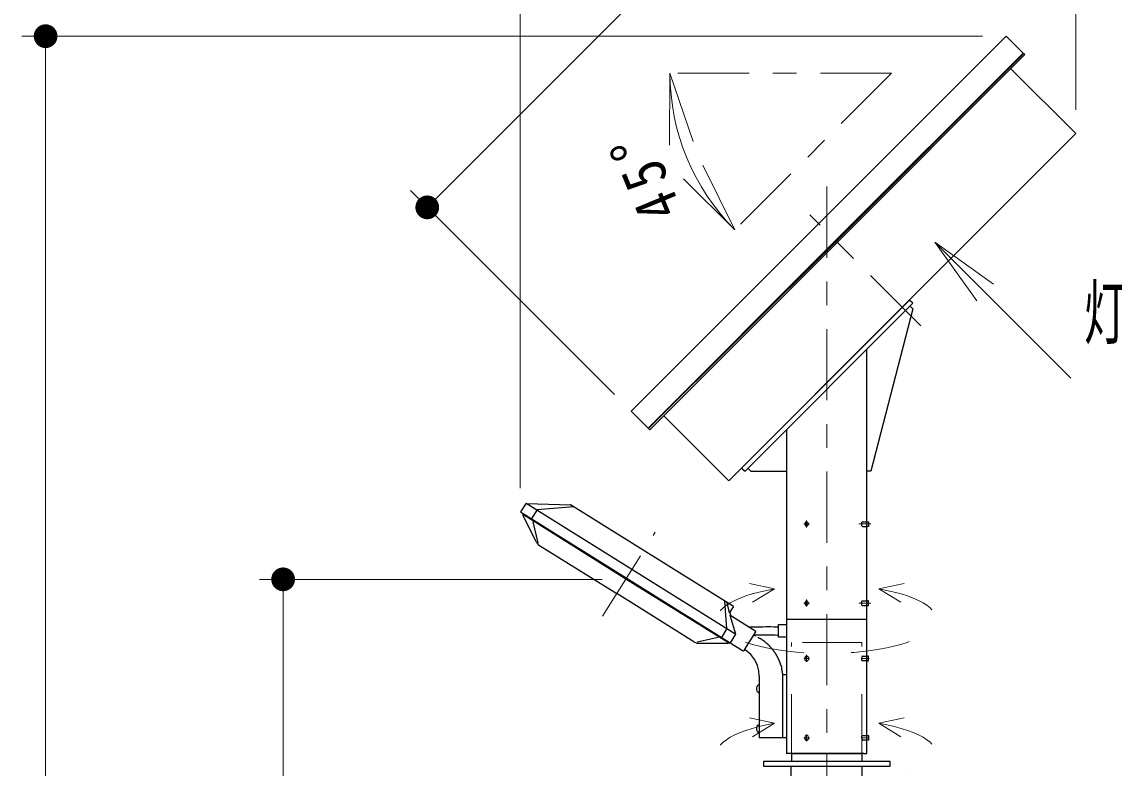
# Model space of a CAD drawing. Units: millimetres on the paper. Extents: x 895 to 1260, y 297 to 554.
# Drawn here: x 1031.48 to 1077.47, y 494.8 to 526.22 of the extents above; entities that cross this region are included whole.
import ezdxf

# ---------------------------------------------------------------- set-up
doc = ezdxf.new("R2010")
doc.units = ezdxf.units.MM
doc.linetypes.add('USER1', pattern=[4.5, 2.5, -2])
doc.linetypes.add('USER2', pattern=[6, 3, -1, 1, -1])
doc.layers.add('1_30', color=131, linetype='Continuous', lineweight=25)
doc.styles.add('ＭＳ ゴシック', font='')
doc.styles.get('ＭＳ ゴシック').set_extended_font_data('MS Gothic')

# ---------------------------------------------------------------- blocks, each defined once
blk = doc.blocks.new('filled_dot')
at = {"color": 0, "linetype": 'Continuous', "lineweight": -2, "const_width": 1.25}
blk.add_lwpolyline([(-0.625, 0, 1), (0.625, 0, 1)], format="xyb", close=True, dxfattribs=at)
blk = doc.blocks.new('open_arrow')
at = {"color": 0, "linetype": 'Continuous', "lineweight": -2}
blk.add_lwpolyline([(7.5, 1.25), (0, 0), (7.5, -1.25)], dxfattribs=at)

msp = doc.modelspace()

# ---------------------------------------------------------------- linework, layer by layer
at = {"layer": '1_30', "color": 7, "lineweight": 13}
for p, q in [((1052.463, 506.585), (1052.463, 536.614)), ((1075.862, 522.517), (1075.862, 536.614)), ((1048.552, 518.408), (1064.344, 534.2)), ((1071.93, 525.614), (1031.483, 525.614)), ((1032.483, 402.748), (1032.483, 525.614)), ((1056.431, 510.529), (1047.845, 519.116)), ((1069.916, 516.94), (1075.645, 511.21)), ((1055.916, 502.747), (1041.483, 502.747)), ((1042.483, 402.748), (1042.483, 502.747))]:
    msp.add_line(p, q, dxfattribs=at)
at = {"layer": '1_30'}
for p, q in [((1065.038, 517.722), (1072.93, 525.614)), ((1073.641, 524.903), (1072.93, 525.614)), ((1073.641, 524.903), (1065.741, 517.011)), ((1073.668, 524.887), (1065.775, 516.985)), ((1073.126, 524.244), (1075.862, 521.516)), ((1075.862, 521.516), (1068.553, 514.199)), ((1065.038, 517.722), (1057.138, 509.822)), ((1065.741, 517.011), (1057.849, 509.111)), ((1057.924, 509.041), (1065.826, 516.943)), ((1068.553, 514.199), (1061.244, 506.89)), ((1061.794, 507.441), (1068.866, 514.512)), ((1069.002, 514.377), (1061.93, 507.305)), ((1068.9, 514.462), (1068.866, 514.512)), ((1068.993, 514.131), (1068.883, 514.25)), ((1069.002, 514.377), (1068.9, 514.462)), ((1067.062, 501.072), (1067.062, 512.429)), ((1057.849, 509.111), (1057.138, 509.822)), ((1061.244, 506.89), (1058.508, 509.634)), ((1063.675, 509.041), (1063.675, 501.072)), ((1061.794, 507.441), (1061.828, 507.39)), ((1061.828, 507.39), (1061.93, 507.305)), ((1062.176, 507.305), (1062.049, 507.424)), ((1062.176, 507.305), (1063.675, 507.305)), ((1052.72, 505.949), (1052.484, 505.585)), ((1052.72, 505.949), (1061.498, 500.462)), ((1052.732, 505.941), (1054.587, 505.882)), ((1054.596, 505.882), (1054.579, 505.882)), ((1061.439, 501.605), (1054.587, 505.882)), ((1052.484, 505.585), (1061.82, 499.75)), ((1053.131, 504.332), (1052.589, 505.433)), ((1053.215, 504.282), (1053.004, 505.171)), ((1064.454, 505.103), (1064.445, 505.078)), ((1064.445, 505.078), (1064.454, 505.044)), ((1064.471, 505.137), (1064.462, 505.128)), ((1064.462, 505.128), (1064.462, 505.111)), ((1064.462, 505.044), (1064.462, 505.035)), ((1064.462, 505.035), (1064.471, 505.018)), ((1064.479, 505.145), (1064.471, 505.137)), ((1064.471, 505.018), (1064.479, 505.001)), ((1064.496, 505.154), (1064.479, 505.154)), ((1064.479, 505.001), (1064.496, 505.001)), ((1064.522, 505.154), (1064.496, 505.154)), ((1064.496, 504.993), (1064.522, 504.993)), ((1064.555, 505.154), (1064.522, 505.154)), ((1064.522, 504.993), (1064.555, 504.993)), ((1064.564, 505.154), (1064.555, 505.154)), ((1064.555, 505.001), (1064.564, 505.001)), ((1064.581, 505.128), (1064.572, 505.145)), ((1064.581, 505.137), (1064.572, 505.145)), ((1064.572, 505.027), (1064.581, 505.035)), ((1064.572, 505.001), (1064.581, 505.018)), ((1064.589, 505.111), (1064.589, 505.128)), ((1064.606, 505.078), (1064.589, 505.103)), ((1064.589, 505.044), (1064.606, 505.078)), ((1064.589, 505.035), (1064.589, 505.044)), ((1066.876, 505.171), (1066.851, 505.154)), ((1066.851, 504.993), (1066.851, 505.154)), ((1066.876, 505.171), (1067.062, 505.171)), ((1053.283, 504.171), (1056.527, 502.147)), ((1059.77, 500.115), (1056.527, 502.147)), ((1061.168, 500.674), (1061.083, 501.834)), ((1061.168, 501.766), (1061.269, 501.343)), ((1064.454, 501.775), (1064.445, 501.741)), ((1064.445, 501.741), (1064.454, 501.715)), ((1064.564, 501.817), (1064.555, 501.817)), ((1064.581, 501.8), (1064.572, 501.817)), ((1064.581, 501.783), (1064.572, 501.8)), ((1061.278, 501.343), (1061.303, 501.343)), ((1061.295, 501.343), (1061.422, 501.546)), ((1061.295, 501.334), (1061.329, 501.216)), ((1061.422, 501.546), (1061.439, 501.58)), ((1064.462, 501.715), (1064.462, 501.707)), ((1064.462, 501.69), (1064.471, 501.673)), ((1064.471, 501.681), (1064.479, 501.673)), ((1064.572, 501.681), (1064.581, 501.69)), ((1064.572, 501.673), (1064.581, 501.681)), ((1066.851, 501.665), (1066.876, 501.648)), ((1066.876, 501.648), (1067.062, 501.648)), ((1061.295, 501.233), (1061.532, 500.453)), ((1062.379, 500.555), (1061.295, 501.233)), ((1063.344, 500.843), (1063.675, 500.843)), ((1063.344, 500.309), (1063.344, 500.843)), ((1063.675, 501.072), (1063.675, 500.97)), ((1063.675, 501.072), (1067.062, 501.072)), ((1063.675, 501.072), (1067.062, 501.072)), ((1063.675, 500.97), (1063.675, 495.414)), ((1067.062, 500.97), (1067.062, 501.072)), ((1067.062, 495.414), (1067.062, 501.072)), ((1061.168, 500.674), (1060.939, 500.301)), ((1061.523, 500.445), (1061.303, 500.072)), ((1061.523, 500.445), (1061.523, 500.462)), ((1061.913, 499.776), (1062.379, 500.53)), ((1062.37, 500.352), (1062.294, 500.394)), ((1063.344, 500.36), (1063.344, 500.792)), ((1060.804, 500.301), (1059.914, 500.106)), ((1059.991, 500.055), (1061.21, 500.055)), ((1063.675, 500.309), (1063.344, 500.309)), ((1064.471, 499.471), (1064.454, 499.454)), ((1064.471, 499.496), (1064.462, 499.479)), ((1064.589, 499.479), (1064.581, 499.496)), ((1064.606, 499.463), (1064.581, 499.479)), ((1064.606, 499.454), (1064.589, 499.463)), ((1066.876, 499.513), (1067.062, 499.513)), ((1064.445, 499.412), (1064.445, 499.369)), ((1064.462, 499.344), (1064.471, 499.335)), ((1064.479, 499.327), (1064.505, 499.31)), ((1064.564, 499.31), (1064.572, 499.327)), ((1064.581, 499.344), (1064.606, 499.361)), ((1064.581, 499.335), (1064.589, 499.344)), ((1064.589, 499.352), (1064.606, 499.361)), ((1066.851, 499.327), (1066.851, 499.412)), ((1066.851, 499.327), (1066.876, 499.31)), ((1067.062, 499.31), (1066.876, 499.31)), ((1062.531, 498.666), (1062.531, 496.075)), ((1063.522, 498.743), (1063.675, 498.743)), ((1063.522, 496.075), (1063.522, 498.743)), ((1062.531, 498.294), (1062.489, 498.294)), ((1062.531, 498.294), (1062.531, 497.989)), ((1062.489, 497.989), (1062.531, 497.989)), ((1062.531, 496.312), (1062.489, 496.312)), ((1063.522, 496.075), (1062.531, 496.075)), ((1063.675, 496.075), (1062.658, 496.075)), ((1064.454, 496.134), (1064.445, 496.126)), ((1064.445, 496.109), (1064.445, 496.075)), ((1064.445, 496.075), (1064.445, 496.033)), ((1064.445, 496.033), (1064.454, 496.024)), ((1064.471, 496.143), (1064.454, 496.126)), ((1064.454, 496.024), (1064.471, 495.999)), ((1064.471, 496.151), (1064.462, 496.143)), ((1064.462, 495.999), (1064.471, 495.99)), ((1064.496, 496.177), (1064.479, 496.16)), ((1064.479, 495.99), (1064.505, 495.982)), ((1064.522, 496.185), (1064.496, 496.177)), ((1064.496, 495.982), (1064.522, 495.973)), ((1064.555, 496.177), (1064.522, 496.185)), ((1064.522, 495.973), (1064.555, 495.982)), ((1064.572, 496.16), (1064.555, 496.177)), ((1064.564, 495.982), (1064.572, 495.99)), ((1064.606, 496.134), (1064.581, 496.151)), ((1064.589, 496.143), (1064.581, 496.151)), ((1064.581, 496.016), (1064.606, 496.033)), ((1064.581, 495.99), (1064.589, 495.999)), ((1064.606, 496.126), (1064.589, 496.134)), ((1064.589, 496.024), (1064.606, 496.033)), ((1064.615, 496.075), (1064.615, 496.109)), ((1064.615, 496.033), (1064.615, 496.075)), ((1067.062, 495.973), (1066.876, 495.973)), ((1066.927, 495.414), (1063.675, 495.414)), ((1066.927, 495.414), (1067.062, 495.414))]:
    msp.add_line(p, q, dxfattribs=at)
at = {"layer": '1_30', "color": 2, "linetype": 'USER2', "lineweight": 13}
for p, q in [((1068.103, 524.062), (1058.328, 524.062)), ((1068.103, 524.062), (1061.191, 517.15)), ((1065.368, 519.285), (1065.368, 495.414)), ((1069.331, 513.421), (1064.658, 518.094)), ((1055.933, 501.2), (1058.149, 504.736)), ((1065.368, 495.414), (1065.368, 402.748))]:
    msp.add_line(p, q, dxfattribs=at)
at = {"layer": '1_30', "linetype": 'USER2', "lineweight": 13}
for p, q in [((1064.64, 505.078), (1064.403, 505.078)), ((1064.513, 504.934), (1064.513, 505.222)), ((1067.223, 505.078), (1066.724, 505.078)), ((1064.403, 501.741), (1064.64, 501.741)), ((1064.513, 501.605), (1064.513, 501.893)), ((1067.223, 501.741), (1066.724, 501.741)), ((1064.513, 499.276), (1064.513, 499.564)), ((1064.403, 499.412), (1064.64, 499.412)), ((1066.825, 499.412), (1067.155, 499.412)), ((1064.513, 495.931), (1064.513, 496.219)), ((1064.403, 496.075), (1064.64, 496.075)), ((1067.155, 496.075), (1066.825, 496.075))]:
    msp.add_line(p, q, dxfattribs=at)
at = {"layer": '1_30', "color": 190, "linetype": 'USER1', "lineweight": 13}
for p, q in [((1063.176, 502.343), (1062.112, 502.568)), ((1063.176, 502.343), (1062.245, 501.78)), ((1067.561, 502.343), (1068.625, 502.568)), ((1067.561, 502.343), (1068.492, 501.78)), ((1063.176, 496.686), (1062.112, 496.911)), ((1063.176, 496.686), (1062.245, 496.123)), ((1067.561, 496.686), (1068.625, 496.911)), ((1067.561, 496.686), (1068.492, 496.123))]:
    msp.add_line(p, q, dxfattribs=at)
at = {"layer": '1_30', "color": 4, "linetype": 'USER1', "lineweight": 13}
for p, q in [((1063.883, 495.414), (1063.883, 500.081)), ((1066.853, 500.081), (1063.883, 500.081)), ((1066.853, 495.414), (1066.853, 500.081))]:
    msp.add_line(p, q, dxfattribs=at)
at = {"layer": '1_30', "color": 4}
for p, q in [((1063.883, 495.414), (1066.853, 495.414)), ((1063.883, 495.414), (1063.883, 495.081)), ((1066.853, 495.414), (1066.853, 495.081)), ((1068.035, 495.081), (1062.702, 495.081)), ((1062.702, 495.081), (1062.702, 494.881)), ((1062.702, 494.881), (1068.035, 494.881)), ((1063.868, 402.748), (1063.868, 494.881)), ((1066.868, 402.748), (1066.868, 494.881)), ((1068.035, 494.881), (1068.035, 495.081))]:
    msp.add_line(p, q, dxfattribs=at)
at = {"layer": '1_30'}
for points in [[(1073.668, 524.887), (1073.711, 524.836), (1065.826, 516.943)], [(1057.924, 509.041), (1057.873, 509.092), (1065.775, 516.985)], [(1068.993, 514.131), (1067.232, 507.305), (1067.062, 507.305)], [(1052.58, 505.527), (1052.58, 505.459), (1052.589, 505.433)], [(1052.605, 505.476), (1056.916, 502.774), (1061.236, 500.081)], [(1054.723, 505.806), (1053.173, 505.67), (1052.936, 505.306)], [(1066.851, 504.993), (1066.876, 504.976), (1067.062, 504.976)], [(1067.062, 505.171), (1067.122, 505.171), (1067.122, 504.976), (1067.062, 504.976)], [(1053.131, 504.332), (1053.215, 504.214), (1053.283, 504.171)], [(1064.471, 501.792), (1064.462, 501.783), (1064.462, 501.775)], [(1064.496, 501.817), (1064.479, 501.817), (1064.471, 501.8)], [(1064.555, 501.825), (1064.522, 501.825), (1064.496, 501.825)], [(1064.589, 501.707), (1064.589, 501.715), (1064.606, 501.741), (1064.589, 501.775), (1064.589, 501.783)], [(1066.851, 501.665), (1066.851, 501.825), (1066.876, 501.842), (1067.062, 501.842)], [(1067.062, 501.648), (1067.122, 501.648), (1067.122, 501.842), (1067.062, 501.842)], [(1061.439, 501.58), (1061.439, 501.605), (1061.422, 501.605)], [(1064.479, 501.664), (1064.496, 501.664), (1064.522, 501.664), (1064.555, 501.664), (1064.564, 501.664)], [(1062.049, 500.767), (1062.091, 500.75), (1062.133, 500.75), (1062.243, 500.75), (1062.353, 500.75), (1062.464, 500.75), (1062.574, 500.75), (1062.684, 500.75), (1062.802, 500.767), (1062.819, 500.767), (1062.853, 500.767), (1062.879, 500.767), (1062.912, 500.767), (1062.972, 500.767), (1063.023, 500.767), (1063.141, 500.75), (1063.251, 500.75), (1063.302, 500.75), (1063.344, 500.741)], [(1062.311, 500.411), (1062.404, 500.411), (1062.472, 500.411), (1062.582, 500.411), (1062.692, 500.411), (1062.743, 500.411), (1062.794, 500.411), (1062.845, 500.411), (1062.895, 500.411), (1063.006, 500.411), (1063.099, 500.411), (1063.2, 500.411), (1063.302, 500.403), (1063.319, 500.403), (1063.344, 500.403)], [(1062.379, 500.53), (1062.379, 500.555), (1062.362, 500.555)], [(1059.779, 500.115), (1059.897, 500.064), (1059.991, 500.055)], [(1061.219, 500.055), (1061.295, 500.072), (1061.312, 500.081)], [(1061.811, 499.751), (1061.862, 499.742), (1061.913, 499.784)], [(1062.531, 498.666), (1062.514, 498.895), (1062.455, 499.124), (1062.345, 499.352), (1062.176, 499.581), (1061.938, 499.776), (1061.922, 499.784)], [(1064.454, 499.463), (1064.445, 499.454), (1064.445, 499.412)], [(1064.572, 499.496), (1064.555, 499.505), (1064.522, 499.513), (1064.496, 499.505), (1064.479, 499.496)], [(1064.615, 499.369), (1064.615, 499.412), (1064.615, 499.454)], [(1066.876, 499.513), (1066.851, 499.496), (1066.851, 499.412)], [(1067.062, 499.31), (1067.122, 499.31), (1067.122, 499.513), (1067.062, 499.513)], [(1064.445, 499.361), (1064.454, 499.352), (1064.471, 499.335)], [(1064.496, 499.31), (1064.522, 499.302), (1064.555, 499.31)], [(1062.43, 498.251), (1062.413, 498.133), (1062.43, 498.031)], [(1062.489, 498.294), (1062.455, 498.277), (1062.438, 498.251)], [(1062.438, 498.031), (1062.472, 498.006), (1062.489, 497.989)], [(1062.43, 496.575), (1062.413, 496.456), (1062.43, 496.354)], [(1062.489, 496.617), (1062.455, 496.591), (1062.438, 496.575)], [(1062.438, 496.346), (1062.472, 496.312), (1062.489, 496.304)], [(1062.489, 496.617), (1062.531, 496.617), (1062.531, 496.312)], [(1066.851, 496.075), (1066.851, 496.151), (1066.876, 496.176), (1067.062, 496.176)], [(1066.851, 496.075), (1066.851, 495.99), (1066.876, 495.973)], [(1067.062, 496.177), (1067.122, 496.177), (1067.122, 495.973), (1067.062, 495.973)]]:
    msp.add_lwpolyline(points, dxfattribs=at)
msp.add_lwpolyline([(1061.913, 499.759), (1061.922, 499.759), (1061.922, 499.767), (1061.913, 499.767)], close=True, dxfattribs=at)
at = {"layer": '1_30', "color": 7, "lineweight": 13}
msp.add_arc((1068.103, 524.062), 9.334, 180, 225, dxfattribs=at)
at = {"layer": '1_30', "color": 190, "linetype": 'USER1', "lineweight": 13}
for centre in [(1065.368, 501.072), (1065.368, 495.414)]:
    msp.add_ellipse(centre, major_axis=(4.61, 0), ratio=0.313593, start_param=2.066464, end_param=7.358314, dxfattribs=at)
at = {"layer": '1_30'}
for points in [[(1063.471, 499.022), (1063.478, 499.027), (1063.485, 499.032), (1063.486, 499.039), (1063.487, 499.045), (1063.481, 499.055), (1063.477, 499.063), (1063.474, 499.071), (1063.47, 499.078), (1063.466, 499.086), (1063.462, 499.093), (1063.457, 499.101), (1063.453, 499.108), (1063.449, 499.116), (1063.445, 499.123), (1063.441, 499.131), (1063.437, 499.139), (1063.433, 499.147), (1063.43, 499.155), (1063.427, 499.162), (1063.424, 499.171), (1063.421, 499.179), (1063.419, 499.187), (1063.417, 499.195), (1063.415, 499.204), (1063.412, 499.212), (1063.41, 499.22), (1063.408, 499.229), (1063.406, 499.237), (1063.403, 499.245), (1063.4, 499.253), (1063.397, 499.261), (1063.394, 499.269), (1063.391, 499.277), (1063.388, 499.285), (1063.385, 499.293), (1063.381, 499.301), (1063.378, 499.309), (1063.374, 499.317), (1063.371, 499.325), (1063.367, 499.332), (1063.364, 499.34), (1063.36, 499.348), (1063.357, 499.356), (1063.353, 499.364), (1063.35, 499.371), (1063.346, 499.379), (1063.342, 499.387), (1063.339, 499.395), (1063.335, 499.403), (1063.332, 499.41), (1063.328, 499.418), (1063.324, 499.426), (1063.32, 499.434), (1063.316, 499.441), (1063.313, 499.449), (1063.309, 499.457), (1063.305, 499.464), (1063.301, 499.472), (1063.297, 499.479), (1063.293, 499.487), (1063.289, 499.495), (1063.285, 499.502), (1063.28, 499.51), (1063.276, 499.517), (1063.272, 499.525), (1063.268, 499.532), (1063.264, 499.54), (1063.259, 499.547), (1063.255, 499.554), (1063.251, 499.562), (1063.246, 499.569), (1063.242, 499.577), (1063.237, 499.584), (1063.233, 499.591), (1063.228, 499.599), (1063.224, 499.606), (1063.219, 499.613), (1063.215, 499.62), (1063.21, 499.628), (1063.205, 499.635), (1063.201, 499.642), (1063.196, 499.649), (1063.191, 499.656), (1063.186, 499.663), (1063.181, 499.671), (1063.177, 499.678), (1063.172, 499.685), (1063.167, 499.692), (1063.162, 499.699), (1063.157, 499.706), (1063.152, 499.713), (1063.147, 499.72), (1063.142, 499.727), (1063.137, 499.734), (1063.132, 499.741), (1063.127, 499.747), (1063.121, 499.754), (1063.116, 499.761), (1063.111, 499.768), (1063.106, 499.775), (1063.1, 499.781), (1063.095, 499.788), (1063.09, 499.795), (1063.084, 499.802), (1063.079, 499.808), (1063.074, 499.815), (1063.068, 499.822), (1063.063, 499.828), (1063.057, 499.835), (1063.052, 499.841), (1063.046, 499.848), (1063.04, 499.854), (1063.035, 499.861), (1063.029, 499.867), (1063.023, 499.874), (1063.018, 499.88), (1063.012, 499.887), (1063.006, 499.893), (1063, 499.899), (1062.995, 499.906), (1062.989, 499.912), (1062.983, 499.918), (1062.977, 499.924), (1062.971, 499.931), (1062.965, 499.937), (1062.959, 499.943), (1062.953, 499.949), (1062.947, 499.955), (1062.941, 499.961), (1062.935, 499.967), (1062.929, 499.973), (1062.923, 499.979), (1062.916, 499.985), (1062.91, 499.991), (1062.904, 499.997), (1062.898, 500.003), (1062.891, 500.009), (1062.885, 500.015), (1062.879, 500.021), (1062.873, 500.026), (1062.866, 500.032), (1062.86, 500.038), (1062.853, 500.044), (1062.847, 500.049), (1062.84, 500.055), (1062.834, 500.061), (1062.828, 500.066), (1062.821, 500.072), (1062.814, 500.077), (1062.808, 500.083), (1062.801, 500.088), (1062.795, 500.094), (1062.788, 500.099), (1062.781, 500.105), (1062.775, 500.11), (1062.768, 500.115), (1062.761, 500.12), (1062.754, 500.126), (1062.747, 500.131), (1062.74, 500.136), (1062.733, 500.141), (1062.726, 500.146), (1062.719, 500.151), (1062.712, 500.156), (1062.705, 500.161), (1062.698, 500.166), (1062.691, 500.171), (1062.684, 500.176), (1062.678, 500.181), (1062.671, 500.186), (1062.664, 500.192), (1062.657, 500.197), (1062.651, 500.202), (1062.644, 500.208), (1062.637, 500.213), (1062.63, 500.218), (1062.623, 500.222), (1062.615, 500.227), (1062.608, 500.231), (1062.6, 500.235), (1062.593, 500.239), (1062.585, 500.243), (1062.577, 500.247), (1062.569, 500.25), (1062.562, 500.254), (1062.554, 500.257), (1062.546, 500.261), (1062.538, 500.264), (1062.53, 500.267), (1062.522, 500.271), (1062.514, 500.274), (1062.507, 500.278), (1062.499, 500.281), (1062.488, 500.285), (1062.483, 500.289), (1062.479, 500.293), (1062.48, 500.297), (1062.48, 500.301)], [(1063.522, 498.743), (1063.522, 498.744), (1063.522, 498.745), (1063.521, 498.746), (1063.521, 498.748), (1063.52, 498.749), (1063.52, 498.75), (1063.52, 498.752), (1063.52, 498.753), (1063.52, 498.755), (1063.52, 498.756), (1063.52, 498.758), (1063.519, 498.759), (1063.519, 498.761), (1063.519, 498.762), (1063.519, 498.763), (1063.518, 498.765), (1063.518, 498.766), (1063.518, 498.768), (1063.518, 498.769), (1063.517, 498.77), (1063.517, 498.772), (1063.517, 498.773), (1063.516, 498.775), (1063.516, 498.776), (1063.516, 498.777), (1063.515, 498.779), (1063.515, 498.78), (1063.515, 498.782), (1063.515, 498.783), (1063.514, 498.785), (1063.514, 498.786), (1063.514, 498.787), (1063.514, 498.789), (1063.514, 498.79), (1063.513, 498.792), (1063.513, 498.793), (1063.513, 498.794), (1063.513, 498.796), (1063.512, 498.797), (1063.512, 498.799), (1063.512, 498.8), (1063.512, 498.802), (1063.511, 498.803), (1063.511, 498.804), (1063.511, 498.806), (1063.51, 498.807), (1063.51, 498.809), (1063.51, 498.81), (1063.51, 498.812), (1063.509, 498.813), (1063.509, 498.814), (1063.509, 498.816), (1063.509, 498.817), (1063.508, 498.819), (1063.508, 498.82), (1063.508, 498.821), (1063.508, 498.823), (1063.507, 498.824), (1063.507, 498.826), (1063.507, 498.827), (1063.507, 498.829), (1063.506, 498.83), (1063.506, 498.831), (1063.506, 498.833), (1063.506, 498.834), (1063.505, 498.836), (1063.505, 498.837), (1063.505, 498.838), (1063.505, 498.84), (1063.504, 498.841), (1063.504, 498.843), (1063.504, 498.844), (1063.503, 498.846), (1063.503, 498.847), (1063.503, 498.848), (1063.503, 498.85), (1063.502, 498.851), (1063.502, 498.853), (1063.502, 498.854), (1063.502, 498.855), (1063.501, 498.857), (1063.501, 498.858), (1063.501, 498.86), (1063.501, 498.861), (1063.5, 498.863), (1063.5, 498.864), (1063.5, 498.865), (1063.5, 498.867), (1063.499, 498.868), (1063.499, 498.87), (1063.499, 498.871), (1063.499, 498.872), (1063.498, 498.874), (1063.498, 498.875), (1063.498, 498.877), (1063.498, 498.878), (1063.497, 498.88), (1063.497, 498.881), (1063.497, 498.882), (1063.497, 498.884), (1063.496, 498.885), (1063.496, 498.887), (1063.496, 498.888), (1063.496, 498.889), (1063.495, 498.891), (1063.495, 498.892), (1063.495, 498.894), (1063.494, 498.895), (1063.494, 498.897), (1063.494, 498.898), (1063.494, 498.899), (1063.493, 498.901), (1063.493, 498.902), (1063.493, 498.904), (1063.493, 498.905), (1063.492, 498.907), (1063.492, 498.908), (1063.492, 498.909), (1063.492, 498.911), (1063.491, 498.912), (1063.491, 498.914), (1063.491, 498.915), (1063.491, 498.916), (1063.49, 498.918), (1063.49, 498.919), (1063.49, 498.921), (1063.49, 498.922), (1063.489, 498.924), (1063.489, 498.925), (1063.489, 498.926), (1063.489, 498.928), (1063.488, 498.929), (1063.488, 498.931), (1063.488, 498.932), (1063.488, 498.933), (1063.487, 498.935), (1063.487, 498.936), (1063.487, 498.938), (1063.486, 498.939), (1063.486, 498.941), (1063.486, 498.942), (1063.486, 498.943), (1063.485, 498.945), (1063.485, 498.946), (1063.485, 498.948), (1063.485, 498.949), (1063.484, 498.95), (1063.484, 498.952), (1063.484, 498.953), (1063.484, 498.955), (1063.483, 498.956), (1063.483, 498.958), (1063.483, 498.959), (1063.483, 498.96), (1063.482, 498.962), (1063.482, 498.963), (1063.482, 498.965), (1063.482, 498.966), (1063.481, 498.967), (1063.481, 498.969), (1063.481, 498.97), (1063.481, 498.972), (1063.48, 498.973), (1063.48, 498.975), (1063.48, 498.976), (1063.48, 498.977), (1063.479, 498.979), (1063.479, 498.98), (1063.479, 498.982), (1063.479, 498.983), (1063.478, 498.985), (1063.478, 498.986), (1063.478, 498.987), (1063.478, 498.989), (1063.477, 498.99), (1063.477, 498.992), (1063.477, 498.993), (1063.476, 498.994), (1063.476, 498.996), (1063.476, 498.997), (1063.475, 498.999), (1063.475, 499), (1063.475, 499.001), (1063.475, 499.003), (1063.474, 499.004), (1063.474, 499.006), (1063.474, 499.007), (1063.474, 499.009), (1063.474, 499.01), (1063.474, 499.011), (1063.474, 499.013), (1063.473, 499.014), (1063.473, 499.016), (1063.472, 499.017), (1063.472, 499.018), (1063.472, 499.02), (1063.472, 499.021), (1063.471, 499.022)]]:
    msp.add_open_spline(points, degree=3, knots=[0, 0, 0, 0, 1, 1, 1, 2, 2, 2, 3, 3, 3, 4, 4, 4, 5, 5, 5, 6, 6, 6, 7, 7, 7, 8, 8, 8, 9, 9, 9, 10, 10, 10, 11, 11, 11, 12, 12, 12, 13, 13, 13, 14, 14, 14, 15, 15, 15, 16, 16, 16, 17, 17, 17, 18, 18, 18, 19, 19, 19, 20, 20, 20, 21, 21, 21, 22, 22, 22, 23, 23, 23, 24, 24, 24, 25, 25, 25, 26, 26, 26, 27, 27, 27, 28, 28, 28, 29, 29, 29, 30, 30, 30, 31, 31, 31, 32, 32, 32, 33, 33, 33, 34, 34, 34, 35, 35, 35, 36, 36, 36, 37, 37, 37, 38, 38, 38, 39, 39, 39, 40, 40, 40, 41, 41, 41, 42, 42, 42, 43, 43, 43, 44, 44, 44, 45, 45, 45, 46, 46, 46, 47, 47, 47, 48, 48, 48, 49, 49, 49, 50, 50, 50, 51, 51, 51, 52, 52, 52, 53, 53, 53, 54, 54, 54, 55, 55, 55, 56, 56, 56, 57, 57, 57, 58, 58, 58, 59, 59, 59, 60, 60, 60, 61, 61, 61, 62, 62, 62, 63, 63, 63, 64, 64, 64, 65, 65, 65, 66, 66, 66, 66], dxfattribs=at)

# ---------------------------------------------------------------- block references
at = {"layer": '1_30', "color": 7, "lineweight": 13, "xscale": 0.4, "yscale": 0.4}
for name, p, rotation in [('filled_dot', (1032.483, 525.614), 270), ('open_arrow', (1058.769, 524.062), 279.2), ('open_arrow', (1061.503, 517.462), 125.8), ('filled_dot', (1048.552, 518.408), 45), ('open_arrow', (1069.916, 516.94), 315), ('filled_dot', (1042.483, 502.747), 270)]:
    msp.add_blockref(name, p, dxfattribs=dict(at, rotation=rotation))

# ---------------------------------------------------------------- texts
at = {"layer": '1_30', "color": 7, "insert": (1058.555, 520.108), "char_height": 1.833, "attachment_point": 8, "rotation": 112.5, "style": 'ＭＳ ゴシック'}
msp.add_mtext('\\T1.33;\\W0.85;45°', dxfattribs=at)
at = {"layer": '1_30', "color": 7, "insert": (1076.2, 513.86), "char_height": 2.199, "attachment_point": 4, "style": 'ＭＳ ゴシック'}
msp.add_mtext('\\T1.64;\\W0.6;灯具本体：ＳＵＳ', dxfattribs=at)

doc.saveas('drawing.dxf')
